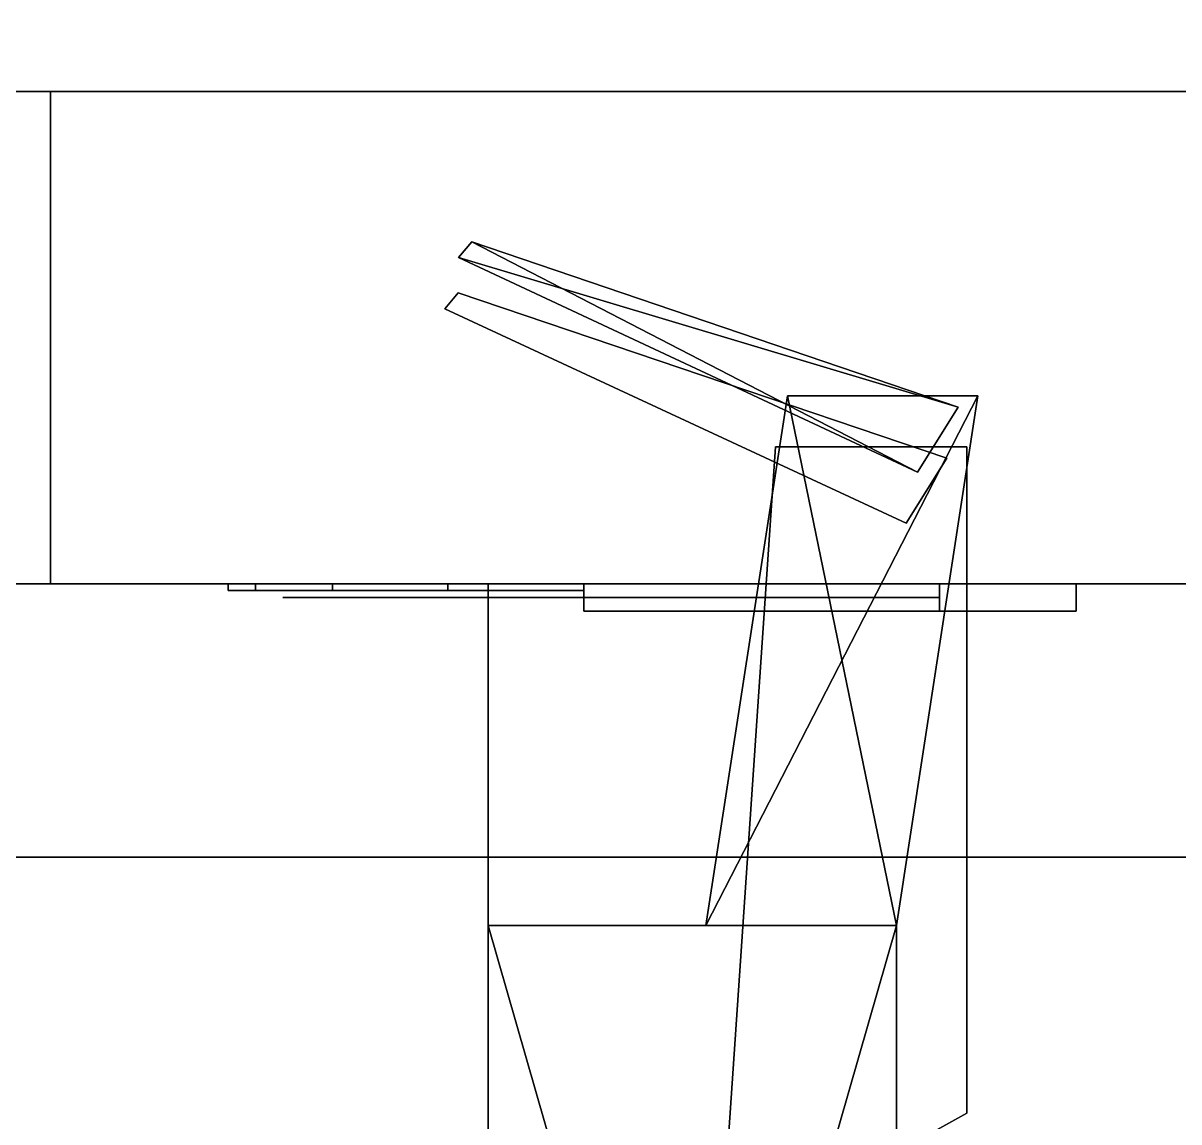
# Model space of a CAD drawing. Extents: x 0 to 3017, y -3657 to 0.
# Drawn here: x 1928 to 1970.25, y -1981.68 to -1941.5 of the extents above; entities that cross this region are included whole.
import ezdxf

# ---------------------------------------------------------------- set-up
doc = ezdxf.new("R2010")
doc.units = 0
for name, color, linetype in [('LAYER0', 7, 'CONTINUOUS'), ('LAYER1', 7, 'CONTINUOUS'), ('LAYER2', 7, 'CONTINUOUS'), ('LAYER272', 253, 'CONTINUOUS'), ('LAYER313', 253, 'CONTINUOUS'), ('LAYER37', 7, 'CONTINUOUS'), ('LAYER5', 7, 'CONTINUOUS'), ('LAYER54', 253, 'CONTINUOUS'), ('LAYER55', 28, 'CONTINUOUS'), ('LAYER56', 253, 'CONTINUOUS'), ('LAYER57', 253, 'CONTINUOUS'), ('LAYER58', 28, 'CONTINUOUS'), ('LAYER59', 253, 'CONTINUOUS'), ('LAYER60', 253, 'CONTINUOUS'), ('LAYER61', 28, 'CONTINUOUS'), ('LAYER62', 253, 'CONTINUOUS'), ('LAYER63', 253, 'CONTINUOUS'), ('LAYER64', 28, 'CONTINUOUS'), ('LAYER65', 253, 'CONTINUOUS'), ('LAYER66', 253, 'CONTINUOUS'), ('LAYER67', 28, 'CONTINUOUS'), ('LAYER68', 253, 'CONTINUOUS'), ('LAYER69', 254, 'CONTINUOUS')]:
    doc.layers.add(name, color=color, linetype=linetype)

msp = doc.modelspace()

# ---------------------------------------------------------------- linework, layer by layer
at = {"layer": 'LAYER0'}
for points, invisible_edges in [([(151, -238), (2997, 0), (1089, -2692), (151, -238)], 7), ([(151, 0, 5), (1089, -2692, 5), (2997, 0, 5), (151, 0, 5)], 3), ([(1089, -2692), (2997, 0), (2997, -2692), (1089, -2692)], 1), ([(2997, 0, 5), (1089, -2692, 5), (2997, -2692, 5), (2997, 0, 5)], 1)]:
    msp.add_3dface(points, dxfattribs=dict(at, invisible_edges=invisible_edges))
at = {"layer": 'LAYER2', "invisible_edges": 1}
for points in [[(1945, -2542, 103), (2847, -1962, 103), (1945, -1962, 103), (1945, -2542, 103)], [(2847, -1962, 103), (1945, -2542, 103), (2847, -2542, 103), (2847, -1962, 103)], [(1945, -1962, 85), (2847, -1962, 103), (2847, -1962, 85), (1945, -1962, 85)], [(2847, -1962, 103), (1945, -1962, 85), (1945, -1962, 103), (2847, -1962, 103)], [(1945, -1962, 85), (1945, -2542, 103), (1945, -1962, 103), (1945, -1962, 85)], [(1945, -2542, 103), (1945, -1962, 85), (1945, -2542, 85), (1945, -2542, 103)], [(2847, -2542, 85), (1945, -1962, 85), (2847, -1962, 85), (2847, -2542, 85)], [(1945, -1962, 85), (2847, -2542, 85), (1945, -2542, 85), (1945, -1962, 85)]]:
    msp.add_3dface(points, dxfattribs=at)
at = {"layer": 'LAYER272', "invisible_edges": 1}
for points in [[(977, -1972, 2555), (2332, -1990, 2555), (977, -1990, 2555), (977, -1972, 2555)], [(2332, -1990, 2555), (977, -1972, 2555), (2332, -1972, 2555), (2332, -1990, 2555)], [(2332, -1972, 2625), (977, -1990, 2625), (2332, -1990, 2625), (2332, -1972, 2625)], [(977, -1990, 2625), (2332, -1972, 2625), (977, -1972, 2625), (977, -1990, 2625)], [(977, -1972, 2555), (2332, -1972, 2625), (2332, -1972, 2555), (977, -1972, 2555)], [(2332, -1972, 2625), (977, -1972, 2555), (977, -1972, 2625), (2332, -1972, 2625)]]:
    msp.add_3dface(points, dxfattribs=at)
at = {"layer": 'LAYER313', "invisible_edges": 1}
for points in [[(2249, -1944, 85), (949.0001, -1944, 5), (949.0001, -1944, 85), (2249, -1944, 85)], [(949.0001, -1944, 5), (2249, -1944, 85), (2249, -1944, 5), (949.0001, -1944, 5)], [(2249, -1962, 5), (949.0001, -1944, 5), (2249, -1944, 5), (2249, -1962, 5)], [(949.0001, -1944, 5), (2249, -1962, 5), (949.0001, -1962, 5), (949.0001, -1944, 5)], [(949.0001, -1962, 85), (2249, -1944, 85), (949.0001, -1944, 85), (949.0001, -1962, 85)], [(2249, -1944, 85), (949.0001, -1962, 85), (2249, -1962, 85), (2249, -1944, 85)], [(2249, -1962, 5), (949.0001, -1962, 85), (949.0001, -1962, 5), (2249, -1962, 5)], [(949.0001, -1962, 85), (2249, -1962, 5), (2249, -1962, 85), (949.0001, -1962, 85)]]:
    msp.add_3dface(points, dxfattribs=at)
at = {"layer": 'LAYER37', "invisible_edges": 1}
for points in [[(1945, -2542, 5), (1927, -1962, 5), (1945, -1962, 5), (1945, -2542, 5)], [(1927, -1962, 5), (1945, -2542, 5), (1927, -2542, 5), (1927, -1962, 5)], [(1927, -1962, 5), (1945, -1962, 2555), (1945, -1962, 5), (1927, -1962, 5)], [(1945, -1962, 2555), (1927, -1962, 5), (1927, -1962, 2555), (1945, -1962, 2555)], [(1927, -2542, 2555), (1945, -1962, 2555), (1927, -1962, 2555), (1927, -2542, 2555)], [(1945, -1962, 2555), (1927, -2542, 2555), (1945, -2542, 2555), (1945, -1962, 2555)], [(1945, -2542, 5), (1945, -1962, 2555), (1945, -2542, 2555), (1945, -2542, 5)], [(1945, -1962, 2555), (1945, -2542, 5), (1945, -1962, 5), (1945, -1962, 2555)]]:
    msp.add_3dface(points, dxfattribs=at)
at = {"layer": 'LAYER5', "invisible_edges": 1}
for points in [[(1945, -2542, 2554), (2847, -1962, 2554), (1945, -1962, 2554), (1945, -2542, 2554)], [(2847, -1962, 2554), (1945, -2542, 2554), (2847, -2542, 2554), (2847, -1962, 2554)], [(1945, -1962, 2536), (2847, -1962, 2554), (2847, -1962, 2536), (1945, -1962, 2536)], [(2847, -1962, 2554), (1945, -1962, 2536), (1945, -1962, 2554), (2847, -1962, 2554)], [(1945, -1962, 2536), (1945, -2542, 2554), (1945, -1962, 2554), (1945, -1962, 2536)], [(1945, -2542, 2554), (1945, -1962, 2536), (1945, -2542, 2536), (1945, -2542, 2554)], [(2847, -2542, 2536), (1945, -1962, 2536), (2847, -1962, 2536), (2847, -2542, 2536)], [(1945, -1962, 2536), (2847, -2542, 2536), (1945, -2542, 2536), (1945, -1962, 2536)]]:
    msp.add_3dface(points, dxfattribs=at)
at = {"layer": 'LAYER54'}
for points in [[(1943.906, -1951.365, 181.4999), (1943.412, -1951.943, 181.4999), (1960.275, -1959.79, 181.4999), (1961.772, -1957.41, 181.4999)], [(1961.772, -1957.41, 194.4999), (1960.275, -1959.79, 194.4999), (1943.412, -1951.943, 194.4999), (1943.906, -1951.365, 194.4999)], [(1943.906, -1951.365, 194.4999), (1961.772, -1957.41, 194.4999), (1961.772, -1957.41, 194.4999), (1943.906, -1951.365, 194.4999)], [(1943.906, -1951.365, 194.4999), (1943.906, -1951.365, 181.4999), (1961.772, -1957.41, 181.4999), (1961.772, -1957.41, 194.4999)], [(1943.412, -1951.943, 181.4999), (1960.275, -1959.79, 181.4999), (1960.275, -1959.79, 181.4999), (1943.412, -1951.943, 181.4999)], [(1955.5, -1957, 180.5), (1953.5, -1986.365, 180.5), (1953.5, -1986.365, 180.5), (1955.5, -1957, 180.5)], [(1962.5, -1957, 180.5), (1955.5, -1957, 180.5), (1953.5, -1986.365, 180.5), (1962.5, -1981.365, 180.5)], [(1962.5, -1981.365, 195.5), (1953.5, -1986.365, 195.5), (1955.5, -1957, 195.5), (1962.5, -1957, 195.5)], [(1962.5, -1957, 195.5), (1955.5, -1957, 195.5), (1962.5, -1957, 195.5)], [(1962.5, -1957, 195.5), (1962.5, -1981.365, 195.5), (1962.5, -1981.365, 195.5), (1962.5, -1957, 195.5)], [(1962.5, -1957, 195.5), (1962.5, -1957, 180.5), (1962.5, -1981.365, 180.5), (1962.5, -1981.365, 195.5)]]:
    msp.add_3dface(points, dxfattribs=at)
at = {"layer": 'LAYER55'}
for points in [[(1948.5, -1962, 179), (1948.5, -1962, 167), (1948.5, -1962, 179)], [(1948.5, -1962, 197), (1948.5, -1962, 209), (1948.5, -1962, 197)], [(1961.5, -1963, 179), (1961.5, -1962, 179), (1948.5, -1962, 179), (1948.5, -1963, 179)], [(1948.5, -1963, 179), (1948.5, -1962, 179), (1948.5, -1962, 167), (1948.5, -1963, 167)], [(1948.5, -1963, 167), (1948.5, -1962, 167), (1966.5, -1962, 167), (1966.5, -1963, 167)], [(1961.5, -1963, 197), (1961.5, -1962, 197), (1948.5, -1962, 197), (1948.5, -1963, 197)], [(1948.5, -1963, 197), (1948.5, -1962, 197), (1948.5, -1962, 209), (1948.5, -1963, 209)], [(1948.5, -1963, 209), (1948.5, -1962, 209), (1966.5, -1962, 209), (1966.5, -1963, 209)], [(1966.5, -1962, 167), (1948.5, -1962, 167), (1948.5, -1962, 209), (1966.5, -1962, 209)], [(1961.5, -1962, 179), (1961.5, -1962, 197), (1961.5, -1962, 179)], [(1961.5, -1963, 179), (1961.5, -1962, 179), (1961.5, -1962, 197), (1961.5, -1963, 197)], [(1966.5, -1963, 209), (1966.5, -1962, 209), (1966.5, -1963, 209)], [(1966.5, -1962, 167), (1966.5, -1962, 209), (1966.5, -1963, 209), (1966.5, -1963, 167)], [(1966.5, -1963, 167), (1948.5, -1963, 167), (1948.5, -1963, 167), (1966.5, -1963, 167)], [(1966.5, -1963, 209), (1948.5, -1963, 209), (1948.5, -1963, 209), (1966.5, -1963, 209)]]:
    msp.add_3dface(points, dxfattribs=at)
for points, invisible_edges in [([(1936.49, -1962.25, 183.0251), (1935.5, -1962.25, 188), (1937.5, -1962.25, 188), (1937.5, -1962.25, 182.5)], 10), ([(1935.5, -1962.25, 188), (1936.49, -1962.25, 192.9749), (1937.5, -1962.25, 193.5), (1937.5, -1962.25, 188)], 10), ([(1939.308, -1962.25, 178.8076), (1936.49, -1962.25, 183.0251), (1937.5, -1962.25, 182.5), (1941, -1962.25, 182.5)], 10), ([(1936.49, -1962.25, 192.9749), (1939.308, -1962.25, 197.1924), (1941, -1962.25, 193.5), (1937.5, -1962.25, 193.5)], 10), ([(1937.5, -1962.5, 193.5), (1937.5, -1962.5, 182.5), (1944.5, -1962.5, 182.5), (1944.291, -1962.5, 193.3167)], 4), ([(1943.525, -1962.25, 175.9896), (1939.308, -1962.25, 178.8076), (1941, -1962.25, 182.5), (1944.5, -1962.25, 182.5)], 10), ([(1939.308, -1962.25, 197.1924), (1943.525, -1962.25, 200.0104), (1944.5, -1962.25, 193.5), (1941, -1962.25, 193.5)], 10), ([(1948.5, -1962.25, 175), (1943.525, -1962.25, 175.9896), (1944.5, -1962.25, 182.5), (1948.5, -1962.25, 179)], 2), ([(1943.525, -1962.25, 200.0104), (1948.5, -1962.25, 201), (1948.5, -1962.25, 197), (1944.5, -1962.25, 193.5)], 8), ([(1944.291, -1962.5, 193.3167), (1944.5, -1962.5, 182.5), (1948.5, -1962.5, 179), (1948.5, -1962.5, 197)], 5), ([(1948.5, -1962.5, 197), (1948.5, -1962.5, 179), (1961.5, -1962.5, 179), (1961.5, -1962.5, 197)], 1), ([(1966.5, -1963, 167), (1961.5, -1963, 179), (1948.5, -1963, 179), (1948.5, -1963, 167)], 1), ([(1966.5, -1963, 209), (1961.5, -1963, 197), (1948.5, -1963, 197), (1948.5, -1963, 209)], 1), ([(1966.5, -1963, 209), (1966.5, -1963, 167), (1961.5, -1963, 179), (1961.5, -1963, 197)], 10)]:
    msp.add_3dface(points, dxfattribs=dict(at, invisible_edges=invisible_edges))
at = {"layer": 'LAYER56'}
for points in [[(1943.918, -1950.077, 182.3477), (1944.409, -1949.5, 182.3477), (1960.692, -1957.925, 182.3477), (1943.918, -1950.077, 182.3477)], [(1943.918, -1950.077, 193.652), (1962.182, -1955.544, 193.652), (1944.409, -1949.5, 193.652), (1943.918, -1950.077, 193.652)], [(1960.692, -1957.925, 182.3477), (1944.409, -1949.5, 182.3477), (1962.182, -1955.544, 182.3477), (1960.692, -1957.925, 182.3477)], [(1944.409, -1949.5, 182.3477), (1944.409, -1949.5, 193.652), (1962.182, -1955.544, 182.3477), (1944.409, -1949.5, 182.3477)], [(1962.182, -1955.544, 182.3477), (1944.409, -1949.5, 193.652), (1962.182, -1955.544, 193.652), (1962.182, -1955.544, 182.3477)], [(1960.692, -1957.925, 193.652), (1962.182, -1955.544, 193.652), (1943.918, -1950.077, 193.652), (1960.692, -1957.925, 193.652)], [(1955.942, -1955.135, 181.2174), (1962.906, -1955.135, 181.2174), (1952.958, -1974.5, 181.2174), (1955.942, -1955.135, 181.2174)], [(1952.958, -1974.5, 181.2174), (1962.906, -1955.135, 181.2174), (1959.922, -1974.5, 181.2174), (1952.958, -1974.5, 181.2174)], [(1952.958, -1974.5, 194.7826), (1959.922, -1974.5, 194.7826), (1955.942, -1955.135, 194.7826), (1952.958, -1974.5, 194.7826)], [(1955.942, -1955.135, 194.7826), (1959.922, -1974.5, 194.7826), (1962.906, -1955.135, 194.7826), (1955.942, -1955.135, 194.7826)], [(1962.906, -1955.135, 181.2174), (1962.906, -1955.135, 194.7826), (1959.922, -1974.5, 181.2174), (1962.906, -1955.135, 181.2174)], [(1959.922, -1974.5, 181.2174), (1962.906, -1955.135, 194.7826), (1959.922, -1974.5, 194.7826), (1959.922, -1974.5, 181.2174)], [(1945, -1974.5, 181.2174), (1959.922, -1974.5, 181.2174), (1945, -2026.5, 181.2174), (1945, -1974.5, 181.2174)], [(1945, -2026.5, 181.2174), (1959.922, -1974.5, 181.2174), (1959.922, -2026.5, 181.2174), (1945, -2026.5, 181.2174)], [(1945, -2026.5, 194.7826), (1959.922, -2026.5, 194.7826), (1945, -1974.5, 194.7826), (1945, -2026.5, 194.7826)], [(1945, -1974.5, 194.7826), (1959.922, -2026.5, 194.7826), (1959.922, -1974.5, 194.7826), (1945, -1974.5, 194.7826)], [(1959.922, -1974.5, 181.2174), (1959.922, -1974.5, 194.7826), (1959.922, -2026.5, 181.2174), (1959.922, -1974.5, 181.2174)], [(1959.922, -2026.5, 181.2174), (1959.922, -1974.5, 194.7826), (1959.922, -2026.5, 194.7826), (1959.922, -2026.5, 181.2174)]]:
    msp.add_3dface(points, dxfattribs=at)
at = {"layer": 'LAYER57'}
for points in [[(1943.906, -1951.365, 747.4999), (1943.412, -1951.943, 747.4999), (1960.275, -1959.79, 747.4999), (1961.772, -1957.41, 747.4999)], [(1961.772, -1957.41, 760.4999), (1960.275, -1959.79, 760.4999), (1943.412, -1951.943, 760.4999), (1943.906, -1951.365, 760.4999)], [(1943.906, -1951.365, 760.4999), (1961.772, -1957.41, 760.4999), (1961.772, -1957.41, 760.4999), (1943.906, -1951.365, 760.4999)], [(1943.906, -1951.365, 760.4999), (1943.906, -1951.365, 747.4999), (1961.772, -1957.41, 747.4999), (1961.772, -1957.41, 760.4999)], [(1943.412, -1951.943, 747.4999), (1960.275, -1959.79, 747.4999), (1960.275, -1959.79, 747.4999), (1943.412, -1951.943, 747.4999)], [(1955.5, -1957, 746.5), (1953.5, -1986.365, 746.5), (1953.5, -1986.365, 746.5), (1955.5, -1957, 746.5)], [(1962.5, -1957, 746.5), (1955.5, -1957, 746.5), (1953.5, -1986.365, 746.5), (1962.5, -1981.365, 746.5)], [(1962.5, -1981.365, 761.5), (1953.5, -1986.365, 761.5), (1955.5, -1957, 761.5), (1962.5, -1957, 761.5)], [(1962.5, -1957, 761.5), (1955.5, -1957, 761.5), (1962.5, -1957, 761.5)], [(1962.5, -1957, 761.5), (1962.5, -1981.365, 761.5), (1962.5, -1981.365, 761.5), (1962.5, -1957, 761.5)], [(1962.5, -1957, 761.5), (1962.5, -1957, 746.5), (1962.5, -1981.365, 746.5), (1962.5, -1981.365, 761.5)]]:
    msp.add_3dface(points, dxfattribs=at)
at = {"layer": 'LAYER58'}
for points in [[(1948.5, -1962, 745), (1948.5, -1962, 733), (1948.5, -1962, 745)], [(1948.5, -1962, 763), (1948.5, -1962, 775), (1948.5, -1962, 763)], [(1961.5, -1963, 745), (1961.5, -1962, 745), (1948.5, -1962, 745), (1948.5, -1963, 745)], [(1948.5, -1963, 745), (1948.5, -1962, 745), (1948.5, -1962, 733), (1948.5, -1963, 733)], [(1948.5, -1963, 733), (1948.5, -1962, 733), (1966.5, -1962, 733), (1966.5, -1963, 733)], [(1961.5, -1963, 763), (1961.5, -1962, 763), (1948.5, -1962, 763), (1948.5, -1963, 763)], [(1948.5, -1963, 763), (1948.5, -1962, 763), (1948.5, -1962, 775), (1948.5, -1963, 775)], [(1948.5, -1963, 775), (1948.5, -1962, 775), (1966.5, -1962, 775), (1966.5, -1963, 775)], [(1966.5, -1962, 733), (1948.5, -1962, 733), (1948.5, -1962, 775), (1966.5, -1962, 775)], [(1961.5, -1962, 745), (1961.5, -1962, 763), (1961.5, -1962, 745)], [(1961.5, -1963, 745), (1961.5, -1962, 745), (1961.5, -1962, 763), (1961.5, -1963, 763)], [(1966.5, -1963, 775), (1966.5, -1962, 775), (1966.5, -1963, 775)], [(1966.5, -1962, 733), (1966.5, -1962, 775), (1966.5, -1963, 775), (1966.5, -1963, 733)], [(1966.5, -1963, 733), (1948.5, -1963, 733), (1948.5, -1963, 733), (1966.5, -1963, 733)], [(1966.5, -1963, 775), (1948.5, -1963, 775), (1948.5, -1963, 775), (1966.5, -1963, 775)]]:
    msp.add_3dface(points, dxfattribs=at)
for points, invisible_edges in [([(1936.49, -1962.25, 749.0251), (1935.5, -1962.25, 754), (1937.5, -1962.25, 754), (1937.5, -1962.25, 748.5)], 10), ([(1935.5, -1962.25, 754), (1936.49, -1962.25, 758.9749), (1937.5, -1962.25, 759.5), (1937.5, -1962.25, 754)], 10), ([(1939.308, -1962.25, 744.8076), (1936.49, -1962.25, 749.0251), (1937.5, -1962.25, 748.5), (1941, -1962.25, 748.5)], 10), ([(1936.49, -1962.25, 758.9749), (1939.308, -1962.25, 763.1924), (1941, -1962.25, 759.5), (1937.5, -1962.25, 759.5)], 10), ([(1937.5, -1962.5, 759.5), (1937.5, -1962.5, 748.5), (1944.5, -1962.5, 748.5), (1944.291, -1962.5, 759.3167)], 4), ([(1943.525, -1962.25, 741.9896), (1939.308, -1962.25, 744.8076), (1941, -1962.25, 748.5), (1944.5, -1962.25, 748.5)], 10), ([(1939.308, -1962.25, 763.1924), (1943.525, -1962.25, 766.0104), (1944.5, -1962.25, 759.5), (1941, -1962.25, 759.5)], 10), ([(1948.5, -1962.25, 741), (1943.525, -1962.25, 741.9896), (1944.5, -1962.25, 748.5), (1948.5, -1962.25, 745)], 2), ([(1943.525, -1962.25, 766.0104), (1948.5, -1962.25, 767), (1948.5, -1962.25, 763), (1944.5, -1962.25, 759.5)], 8), ([(1944.291, -1962.5, 759.3167), (1944.5, -1962.5, 748.5), (1948.5, -1962.5, 745), (1948.5, -1962.5, 763)], 5), ([(1948.5, -1962.5, 763), (1948.5, -1962.5, 745), (1961.5, -1962.5, 745), (1961.5, -1962.5, 763)], 1), ([(1966.5, -1963, 733), (1961.5, -1963, 745), (1948.5, -1963, 745), (1948.5, -1963, 733)], 1), ([(1966.5, -1963, 775), (1961.5, -1963, 763), (1948.5, -1963, 763), (1948.5, -1963, 775)], 1), ([(1966.5, -1963, 775), (1966.5, -1963, 733), (1961.5, -1963, 745), (1961.5, -1963, 763)], 10)]:
    msp.add_3dface(points, dxfattribs=dict(at, invisible_edges=invisible_edges))
at = {"layer": 'LAYER59'}
for points in [[(1943.918, -1950.077, 748.3477), (1944.409, -1949.5, 748.3477), (1960.692, -1957.925, 748.3477), (1943.918, -1950.077, 748.3477)], [(1943.918, -1950.077, 759.652), (1962.182, -1955.544, 759.652), (1944.409, -1949.5, 759.652), (1943.918, -1950.077, 759.652)], [(1960.692, -1957.925, 748.3477), (1944.409, -1949.5, 748.3477), (1962.182, -1955.544, 748.3477), (1960.692, -1957.925, 748.3477)], [(1944.409, -1949.5, 748.3477), (1944.409, -1949.5, 759.652), (1962.182, -1955.544, 748.3477), (1944.409, -1949.5, 748.3477)], [(1962.182, -1955.544, 748.3477), (1944.409, -1949.5, 759.652), (1962.182, -1955.544, 759.652), (1962.182, -1955.544, 748.3477)], [(1960.692, -1957.925, 759.652), (1962.182, -1955.544, 759.652), (1943.918, -1950.077, 759.652), (1960.692, -1957.925, 759.652)], [(1955.942, -1955.135, 747.2174), (1962.906, -1955.135, 747.2174), (1952.958, -1974.5, 747.2174), (1955.942, -1955.135, 747.2174)], [(1952.958, -1974.5, 747.2174), (1962.906, -1955.135, 747.2174), (1959.922, -1974.5, 747.2174), (1952.958, -1974.5, 747.2174)], [(1952.958, -1974.5, 760.7826), (1959.922, -1974.5, 760.7826), (1955.942, -1955.135, 760.7826), (1952.958, -1974.5, 760.7826)], [(1955.942, -1955.135, 760.7826), (1959.922, -1974.5, 760.7826), (1962.906, -1955.135, 760.7826), (1955.942, -1955.135, 760.7826)], [(1962.906, -1955.135, 747.2174), (1962.906, -1955.135, 760.7826), (1959.922, -1974.5, 747.2174), (1962.906, -1955.135, 747.2174)], [(1959.922, -1974.5, 747.2174), (1962.906, -1955.135, 760.7826), (1959.922, -1974.5, 760.7826), (1959.922, -1974.5, 747.2174)], [(1945, -1974.5, 747.2174), (1959.922, -1974.5, 747.2174), (1945, -2026.5, 747.2174), (1945, -1974.5, 747.2174)], [(1945, -2026.5, 747.2174), (1959.922, -1974.5, 747.2174), (1959.922, -2026.5, 747.2174), (1945, -2026.5, 747.2174)], [(1945, -2026.5, 760.7826), (1959.922, -2026.5, 760.7826), (1945, -1974.5, 760.7826), (1945, -2026.5, 760.7826)], [(1945, -1974.5, 760.7826), (1959.922, -2026.5, 760.7826), (1959.922, -1974.5, 760.7826), (1945, -1974.5, 760.7826)], [(1959.922, -1974.5, 747.2174), (1959.922, -1974.5, 760.7826), (1959.922, -2026.5, 747.2174), (1959.922, -1974.5, 747.2174)], [(1959.922, -2026.5, 747.2174), (1959.922, -1974.5, 760.7826), (1959.922, -2026.5, 760.7826), (1959.922, -2026.5, 747.2174)]]:
    msp.add_3dface(points, dxfattribs=at)
at = {"layer": 'LAYER60'}
for points in [[(1943.906, -1951.365, 1313.5), (1943.412, -1951.943, 1313.5), (1960.275, -1959.79, 1313.5), (1961.772, -1957.41, 1313.5)], [(1961.772, -1957.41, 1326.5), (1960.275, -1959.79, 1326.5), (1943.412, -1951.943, 1326.5), (1943.906, -1951.365, 1326.5)], [(1943.906, -1951.365, 1326.5), (1961.772, -1957.41, 1326.5), (1961.772, -1957.41, 1326.5), (1943.906, -1951.365, 1326.5)], [(1943.906, -1951.365, 1326.5), (1943.906, -1951.365, 1313.5), (1961.772, -1957.41, 1313.5), (1961.772, -1957.41, 1326.5)], [(1943.412, -1951.943, 1313.5), (1960.275, -1959.79, 1313.5), (1960.275, -1959.79, 1313.5), (1943.412, -1951.943, 1313.5)], [(1955.5, -1957, 1312.5), (1953.5, -1986.365, 1312.5), (1953.5, -1986.365, 1312.5), (1955.5, -1957, 1312.5)], [(1962.5, -1957, 1312.5), (1955.5, -1957, 1312.5), (1953.5, -1986.365, 1312.5), (1962.5, -1981.365, 1312.5)], [(1962.5, -1981.365, 1327.5), (1953.5, -1986.365, 1327.5), (1955.5, -1957, 1327.5), (1962.5, -1957, 1327.5)], [(1962.5, -1957, 1327.5), (1955.5, -1957, 1327.5), (1962.5, -1957, 1327.5)], [(1962.5, -1957, 1327.5), (1962.5, -1981.365, 1327.5), (1962.5, -1981.365, 1327.5), (1962.5, -1957, 1327.5)], [(1962.5, -1957, 1327.5), (1962.5, -1957, 1312.5), (1962.5, -1981.365, 1312.5), (1962.5, -1981.365, 1327.5)]]:
    msp.add_3dface(points, dxfattribs=at)
at = {"layer": 'LAYER61'}
for points in [[(1948.5, -1962, 1311), (1948.5, -1962, 1299), (1948.5, -1962, 1311)], [(1948.5, -1962, 1329), (1948.5, -1962, 1341), (1948.5, -1962, 1329)], [(1961.5, -1963, 1311), (1961.5, -1962, 1311), (1948.5, -1962, 1311), (1948.5, -1963, 1311)], [(1948.5, -1963, 1311), (1948.5, -1962, 1311), (1948.5, -1962, 1299), (1948.5, -1963, 1299)], [(1948.5, -1963, 1299), (1948.5, -1962, 1299), (1966.5, -1962, 1299), (1966.5, -1963, 1299)], [(1961.5, -1963, 1329), (1961.5, -1962, 1329), (1948.5, -1962, 1329), (1948.5, -1963, 1329)], [(1948.5, -1963, 1329), (1948.5, -1962, 1329), (1948.5, -1962, 1341), (1948.5, -1963, 1341)], [(1948.5, -1963, 1341), (1948.5, -1962, 1341), (1966.5, -1962, 1341), (1966.5, -1963, 1341)], [(1966.5, -1962, 1299), (1948.5, -1962, 1299), (1948.5, -1962, 1341), (1966.5, -1962, 1341)], [(1961.5, -1962, 1311), (1961.5, -1962, 1329), (1961.5, -1962, 1311)], [(1961.5, -1963, 1311), (1961.5, -1962, 1311), (1961.5, -1962, 1329), (1961.5, -1963, 1329)], [(1966.5, -1963, 1341), (1966.5, -1962, 1341), (1966.5, -1963, 1341)], [(1966.5, -1962, 1299), (1966.5, -1962, 1341), (1966.5, -1963, 1341), (1966.5, -1963, 1299)], [(1966.5, -1963, 1299), (1948.5, -1963, 1299), (1948.5, -1963, 1299), (1966.5, -1963, 1299)], [(1966.5, -1963, 1341), (1948.5, -1963, 1341), (1948.5, -1963, 1341), (1966.5, -1963, 1341)]]:
    msp.add_3dface(points, dxfattribs=at)
for points, invisible_edges in [([(1936.49, -1962.25, 1315.025), (1935.5, -1962.25, 1320), (1937.5, -1962.25, 1320), (1937.5, -1962.25, 1314.5)], 10), ([(1935.5, -1962.25, 1320), (1936.49, -1962.25, 1324.975), (1937.5, -1962.25, 1325.5), (1937.5, -1962.25, 1320)], 10), ([(1939.308, -1962.25, 1310.808), (1936.49, -1962.25, 1315.025), (1937.5, -1962.25, 1314.5), (1941, -1962.25, 1314.5)], 10), ([(1936.49, -1962.25, 1324.975), (1939.308, -1962.25, 1329.192), (1941, -1962.25, 1325.5), (1937.5, -1962.25, 1325.5)], 10), ([(1937.5, -1962.5, 1325.5), (1937.5, -1962.5, 1314.5), (1944.5, -1962.5, 1314.5), (1944.291, -1962.5, 1325.317)], 4), ([(1943.525, -1962.25, 1307.99), (1939.308, -1962.25, 1310.808), (1941, -1962.25, 1314.5), (1944.5, -1962.25, 1314.5)], 10), ([(1939.308, -1962.25, 1329.192), (1943.525, -1962.25, 1332.01), (1944.5, -1962.25, 1325.5), (1941, -1962.25, 1325.5)], 10), ([(1948.5, -1962.25, 1307), (1943.525, -1962.25, 1307.99), (1944.5, -1962.25, 1314.5), (1948.5, -1962.25, 1311)], 2), ([(1943.525, -1962.25, 1332.01), (1948.5, -1962.25, 1333), (1948.5, -1962.25, 1329), (1944.5, -1962.25, 1325.5)], 8), ([(1944.291, -1962.5, 1325.317), (1944.5, -1962.5, 1314.5), (1948.5, -1962.5, 1311), (1948.5, -1962.5, 1329)], 5), ([(1948.5, -1962.5, 1329), (1948.5, -1962.5, 1311), (1961.5, -1962.5, 1311), (1961.5, -1962.5, 1329)], 1), ([(1966.5, -1963, 1299), (1961.5, -1963, 1311), (1948.5, -1963, 1311), (1948.5, -1963, 1299)], 1), ([(1966.5, -1963, 1341), (1961.5, -1963, 1329), (1948.5, -1963, 1329), (1948.5, -1963, 1341)], 1), ([(1966.5, -1963, 1341), (1966.5, -1963, 1299), (1961.5, -1963, 1311), (1961.5, -1963, 1329)], 10)]:
    msp.add_3dface(points, dxfattribs=dict(at, invisible_edges=invisible_edges))
at = {"layer": 'LAYER62'}
for points in [[(1943.918, -1950.077, 1314.348), (1944.409, -1949.5, 1314.348), (1960.692, -1957.925, 1314.348), (1943.918, -1950.077, 1314.348)], [(1943.918, -1950.077, 1325.652), (1962.182, -1955.544, 1325.652), (1944.409, -1949.5, 1325.652), (1943.918, -1950.077, 1325.652)], [(1960.692, -1957.925, 1314.348), (1944.409, -1949.5, 1314.348), (1962.182, -1955.544, 1314.348), (1960.692, -1957.925, 1314.348)], [(1944.409, -1949.5, 1314.348), (1944.409, -1949.5, 1325.652), (1962.182, -1955.544, 1314.348), (1944.409, -1949.5, 1314.348)], [(1962.182, -1955.544, 1314.348), (1944.409, -1949.5, 1325.652), (1962.182, -1955.544, 1325.652), (1962.182, -1955.544, 1314.348)], [(1960.692, -1957.925, 1325.652), (1962.182, -1955.544, 1325.652), (1943.918, -1950.077, 1325.652), (1960.692, -1957.925, 1325.652)], [(1955.942, -1955.135, 1313.217), (1962.906, -1955.135, 1313.217), (1952.958, -1974.5, 1313.217), (1955.942, -1955.135, 1313.217)], [(1952.958, -1974.5, 1313.217), (1962.906, -1955.135, 1313.217), (1959.922, -1974.5, 1313.217), (1952.958, -1974.5, 1313.217)], [(1952.958, -1974.5, 1326.783), (1959.922, -1974.5, 1326.783), (1955.942, -1955.135, 1326.783), (1952.958, -1974.5, 1326.783)], [(1955.942, -1955.135, 1326.783), (1959.922, -1974.5, 1326.783), (1962.906, -1955.135, 1326.783), (1955.942, -1955.135, 1326.783)], [(1962.906, -1955.135, 1313.217), (1962.906, -1955.135, 1326.783), (1959.922, -1974.5, 1313.217), (1962.906, -1955.135, 1313.217)], [(1959.922, -1974.5, 1313.217), (1962.906, -1955.135, 1326.783), (1959.922, -1974.5, 1326.783), (1959.922, -1974.5, 1313.217)], [(1945, -1974.5, 1313.217), (1959.922, -1974.5, 1313.217), (1945, -2026.5, 1313.217), (1945, -1974.5, 1313.217)], [(1945, -2026.5, 1313.217), (1959.922, -1974.5, 1313.217), (1959.922, -2026.5, 1313.217), (1945, -2026.5, 1313.217)], [(1945, -2026.5, 1326.783), (1959.922, -2026.5, 1326.783), (1945, -1974.5, 1326.783), (1945, -2026.5, 1326.783)], [(1945, -1974.5, 1326.783), (1959.922, -2026.5, 1326.783), (1959.922, -1974.5, 1326.783), (1945, -1974.5, 1326.783)], [(1959.922, -1974.5, 1313.217), (1959.922, -1974.5, 1326.783), (1959.922, -2026.5, 1313.217), (1959.922, -1974.5, 1313.217)], [(1959.922, -2026.5, 1313.217), (1959.922, -1974.5, 1326.783), (1959.922, -2026.5, 1326.783), (1959.922, -2026.5, 1313.217)]]:
    msp.add_3dface(points, dxfattribs=at)
at = {"layer": 'LAYER63'}
for points in [[(1943.906, -1951.365, 1879.5), (1943.412, -1951.943, 1879.5), (1960.275, -1959.79, 1879.5), (1961.772, -1957.41, 1879.5)], [(1961.772, -1957.41, 1892.5), (1960.275, -1959.79, 1892.5), (1943.412, -1951.943, 1892.5), (1943.906, -1951.365, 1892.5)], [(1943.906, -1951.365, 1892.5), (1961.772, -1957.41, 1892.5), (1961.772, -1957.41, 1892.5), (1943.906, -1951.365, 1892.5)], [(1943.906, -1951.365, 1892.5), (1943.906, -1951.365, 1879.5), (1961.772, -1957.41, 1879.5), (1961.772, -1957.41, 1892.5)], [(1943.412, -1951.943, 1879.5), (1960.275, -1959.79, 1879.5), (1960.275, -1959.79, 1879.5), (1943.412, -1951.943, 1879.5)], [(1955.5, -1957, 1878.5), (1953.5, -1986.365, 1878.5), (1953.5, -1986.365, 1878.5), (1955.5, -1957, 1878.5)], [(1962.5, -1957, 1878.5), (1955.5, -1957, 1878.5), (1953.5, -1986.365, 1878.5), (1962.5, -1981.365, 1878.5)], [(1962.5, -1981.365, 1893.5), (1953.5, -1986.365, 1893.5), (1955.5, -1957, 1893.5), (1962.5, -1957, 1893.5)], [(1962.5, -1957, 1893.5), (1955.5, -1957, 1893.5), (1962.5, -1957, 1893.5)], [(1962.5, -1957, 1893.5), (1962.5, -1981.365, 1893.5), (1962.5, -1981.365, 1893.5), (1962.5, -1957, 1893.5)], [(1962.5, -1957, 1893.5), (1962.5, -1957, 1878.5), (1962.5, -1981.365, 1878.5), (1962.5, -1981.365, 1893.5)]]:
    msp.add_3dface(points, dxfattribs=at)
at = {"layer": 'LAYER64'}
for points in [[(1948.5, -1962, 1877), (1948.5, -1962, 1865), (1948.5, -1962, 1877)], [(1948.5, -1962, 1895), (1948.5, -1962, 1907), (1948.5, -1962, 1895)], [(1961.5, -1963, 1877), (1961.5, -1962, 1877), (1948.5, -1962, 1877), (1948.5, -1963, 1877)], [(1948.5, -1963, 1877), (1948.5, -1962, 1877), (1948.5, -1962, 1865), (1948.5, -1963, 1865)], [(1948.5, -1963, 1865), (1948.5, -1962, 1865), (1966.5, -1962, 1865), (1966.5, -1963, 1865)], [(1961.5, -1963, 1895), (1961.5, -1962, 1895), (1948.5, -1962, 1895), (1948.5, -1963, 1895)], [(1948.5, -1963, 1895), (1948.5, -1962, 1895), (1948.5, -1962, 1907), (1948.5, -1963, 1907)], [(1948.5, -1963, 1907), (1948.5, -1962, 1907), (1966.5, -1962, 1907), (1966.5, -1963, 1907)], [(1966.5, -1962, 1865), (1948.5, -1962, 1865), (1948.5, -1962, 1907), (1966.5, -1962, 1907)], [(1961.5, -1962, 1877), (1961.5, -1962, 1895), (1961.5, -1962, 1877)], [(1961.5, -1963, 1877), (1961.5, -1962, 1877), (1961.5, -1962, 1895), (1961.5, -1963, 1895)], [(1966.5, -1963, 1907), (1966.5, -1962, 1907), (1966.5, -1963, 1907)], [(1966.5, -1962, 1865), (1966.5, -1962, 1907), (1966.5, -1963, 1907), (1966.5, -1963, 1865)], [(1966.5, -1963, 1865), (1948.5, -1963, 1865), (1948.5, -1963, 1865), (1966.5, -1963, 1865)], [(1966.5, -1963, 1907), (1948.5, -1963, 1907), (1948.5, -1963, 1907), (1966.5, -1963, 1907)]]:
    msp.add_3dface(points, dxfattribs=at)
for points, invisible_edges in [([(1936.49, -1962.25, 1881.025), (1935.5, -1962.25, 1886), (1937.5, -1962.25, 1886), (1937.5, -1962.25, 1880.5)], 10), ([(1935.5, -1962.25, 1886), (1936.49, -1962.25, 1890.975), (1937.5, -1962.25, 1891.5), (1937.5, -1962.25, 1886)], 10), ([(1939.308, -1962.25, 1876.808), (1936.49, -1962.25, 1881.025), (1937.5, -1962.25, 1880.5), (1941, -1962.25, 1880.5)], 10), ([(1936.49, -1962.25, 1890.975), (1939.308, -1962.25, 1895.192), (1941, -1962.25, 1891.5), (1937.5, -1962.25, 1891.5)], 10), ([(1937.5, -1962.5, 1891.5), (1937.5, -1962.5, 1880.5), (1944.5, -1962.5, 1880.5), (1944.291, -1962.5, 1891.317)], 4), ([(1943.525, -1962.25, 1873.99), (1939.308, -1962.25, 1876.808), (1941, -1962.25, 1880.5), (1944.5, -1962.25, 1880.5)], 10), ([(1939.308, -1962.25, 1895.192), (1943.525, -1962.25, 1898.01), (1944.5, -1962.25, 1891.5), (1941, -1962.25, 1891.5)], 10), ([(1948.5, -1962.25, 1873), (1943.525, -1962.25, 1873.99), (1944.5, -1962.25, 1880.5), (1948.5, -1962.25, 1877)], 2), ([(1943.525, -1962.25, 1898.01), (1948.5, -1962.25, 1899), (1948.5, -1962.25, 1895), (1944.5, -1962.25, 1891.5)], 8), ([(1944.291, -1962.5, 1891.317), (1944.5, -1962.5, 1880.5), (1948.5, -1962.5, 1877), (1948.5, -1962.5, 1895)], 5), ([(1948.5, -1962.5, 1895), (1948.5, -1962.5, 1877), (1961.5, -1962.5, 1877), (1961.5, -1962.5, 1895)], 1), ([(1966.5, -1963, 1865), (1961.5, -1963, 1877), (1948.5, -1963, 1877), (1948.5, -1963, 1865)], 1), ([(1966.5, -1963, 1907), (1961.5, -1963, 1895), (1948.5, -1963, 1895), (1948.5, -1963, 1907)], 1), ([(1966.5, -1963, 1907), (1966.5, -1963, 1865), (1961.5, -1963, 1877), (1961.5, -1963, 1895)], 10)]:
    msp.add_3dface(points, dxfattribs=dict(at, invisible_edges=invisible_edges))
at = {"layer": 'LAYER65'}
for points in [[(1943.918, -1950.077, 1880.348), (1944.409, -1949.5, 1880.348), (1960.692, -1957.925, 1880.348), (1943.918, -1950.077, 1880.348)], [(1943.918, -1950.077, 1891.652), (1962.182, -1955.544, 1891.652), (1944.409, -1949.5, 1891.652), (1943.918, -1950.077, 1891.652)], [(1960.692, -1957.925, 1880.348), (1944.409, -1949.5, 1880.348), (1962.182, -1955.544, 1880.348), (1960.692, -1957.925, 1880.348)], [(1944.409, -1949.5, 1880.348), (1944.409, -1949.5, 1891.652), (1962.182, -1955.544, 1880.348), (1944.409, -1949.5, 1880.348)], [(1962.182, -1955.544, 1880.348), (1944.409, -1949.5, 1891.652), (1962.182, -1955.544, 1891.652), (1962.182, -1955.544, 1880.348)], [(1960.692, -1957.925, 1891.652), (1962.182, -1955.544, 1891.652), (1943.918, -1950.077, 1891.652), (1960.692, -1957.925, 1891.652)], [(1955.942, -1955.135, 1879.217), (1962.906, -1955.135, 1879.217), (1952.958, -1974.5, 1879.217), (1955.942, -1955.135, 1879.217)], [(1952.958, -1974.5, 1879.217), (1962.906, -1955.135, 1879.217), (1959.922, -1974.5, 1879.217), (1952.958, -1974.5, 1879.217)], [(1952.958, -1974.5, 1892.783), (1959.922, -1974.5, 1892.783), (1955.942, -1955.135, 1892.783), (1952.958, -1974.5, 1892.783)], [(1955.942, -1955.135, 1892.783), (1959.922, -1974.5, 1892.783), (1962.906, -1955.135, 1892.783), (1955.942, -1955.135, 1892.783)], [(1962.906, -1955.135, 1879.217), (1962.906, -1955.135, 1892.783), (1959.922, -1974.5, 1879.217), (1962.906, -1955.135, 1879.217)], [(1959.922, -1974.5, 1879.217), (1962.906, -1955.135, 1892.783), (1959.922, -1974.5, 1892.783), (1959.922, -1974.5, 1879.217)], [(1945, -1974.5, 1879.217), (1959.922, -1974.5, 1879.217), (1945, -2026.5, 1879.217), (1945, -1974.5, 1879.217)], [(1945, -2026.5, 1879.217), (1959.922, -1974.5, 1879.217), (1959.922, -2026.5, 1879.217), (1945, -2026.5, 1879.217)], [(1945, -2026.5, 1892.783), (1959.922, -2026.5, 1892.783), (1945, -1974.5, 1892.783), (1945, -2026.5, 1892.783)], [(1945, -1974.5, 1892.783), (1959.922, -2026.5, 1892.783), (1959.922, -1974.5, 1892.783), (1945, -1974.5, 1892.783)], [(1959.922, -1974.5, 1879.217), (1959.922, -1974.5, 1892.783), (1959.922, -2026.5, 1879.217), (1959.922, -1974.5, 1879.217)], [(1959.922, -2026.5, 1879.217), (1959.922, -1974.5, 1892.783), (1959.922, -2026.5, 1892.783), (1959.922, -2026.5, 1879.217)]]:
    msp.add_3dface(points, dxfattribs=at)
at = {"layer": 'LAYER66'}
for points in [[(1943.906, -1951.365, 2445.5), (1943.412, -1951.943, 2445.5), (1960.275, -1959.79, 2445.5), (1961.772, -1957.41, 2445.5)], [(1961.772, -1957.41, 2458.5), (1960.275, -1959.79, 2458.5), (1943.412, -1951.943, 2458.5), (1943.906, -1951.365, 2458.5)], [(1943.906, -1951.365, 2458.5), (1961.772, -1957.41, 2458.5), (1961.772, -1957.41, 2458.5), (1943.906, -1951.365, 2458.5)], [(1943.906, -1951.365, 2458.5), (1943.906, -1951.365, 2445.5), (1961.772, -1957.41, 2445.5), (1961.772, -1957.41, 2458.5)], [(1943.412, -1951.943, 2445.5), (1960.275, -1959.79, 2445.5), (1960.275, -1959.79, 2445.5), (1943.412, -1951.943, 2445.5)], [(1955.5, -1957, 2444.5), (1953.5, -1986.365, 2444.5), (1953.5, -1986.365, 2444.5), (1955.5, -1957, 2444.5)], [(1962.5, -1957, 2444.5), (1955.5, -1957, 2444.5), (1953.5, -1986.365, 2444.5), (1962.5, -1981.365, 2444.5)], [(1962.5, -1981.365, 2459.5), (1953.5, -1986.365, 2459.5), (1955.5, -1957, 2459.5), (1962.5, -1957, 2459.5)], [(1962.5, -1957, 2459.5), (1955.5, -1957, 2459.5), (1962.5, -1957, 2459.5)], [(1962.5, -1957, 2459.5), (1962.5, -1981.365, 2459.5), (1962.5, -1981.365, 2459.5), (1962.5, -1957, 2459.5)], [(1962.5, -1957, 2459.5), (1962.5, -1957, 2444.5), (1962.5, -1981.365, 2444.5), (1962.5, -1981.365, 2459.5)]]:
    msp.add_3dface(points, dxfattribs=at)
at = {"layer": 'LAYER67'}
for points in [[(1948.5, -1962, 2443), (1948.5, -1962, 2431), (1948.5, -1962, 2443)], [(1948.5, -1962, 2461), (1948.5, -1962, 2473), (1948.5, -1962, 2461)], [(1961.5, -1963, 2443), (1961.5, -1962, 2443), (1948.5, -1962, 2443), (1948.5, -1963, 2443)], [(1948.5, -1963, 2443), (1948.5, -1962, 2443), (1948.5, -1962, 2431), (1948.5, -1963, 2431)], [(1948.5, -1963, 2431), (1948.5, -1962, 2431), (1966.5, -1962, 2431), (1966.5, -1963, 2431)], [(1961.5, -1963, 2461), (1961.5, -1962, 2461), (1948.5, -1962, 2461), (1948.5, -1963, 2461)], [(1948.5, -1963, 2461), (1948.5, -1962, 2461), (1948.5, -1962, 2473), (1948.5, -1963, 2473)], [(1948.5, -1963, 2473), (1948.5, -1962, 2473), (1966.5, -1962, 2473), (1966.5, -1963, 2473)], [(1966.5, -1962, 2431), (1948.5, -1962, 2431), (1948.5, -1962, 2473), (1966.5, -1962, 2473)], [(1961.5, -1962, 2443), (1961.5, -1962, 2461), (1961.5, -1962, 2443)], [(1961.5, -1963, 2443), (1961.5, -1962, 2443), (1961.5, -1962, 2461), (1961.5, -1963, 2461)], [(1966.5, -1963, 2473), (1966.5, -1962, 2473), (1966.5, -1963, 2473)], [(1966.5, -1962, 2431), (1966.5, -1962, 2473), (1966.5, -1963, 2473), (1966.5, -1963, 2431)], [(1966.5, -1963, 2431), (1948.5, -1963, 2431), (1948.5, -1963, 2431), (1966.5, -1963, 2431)], [(1966.5, -1963, 2473), (1948.5, -1963, 2473), (1948.5, -1963, 2473), (1966.5, -1963, 2473)]]:
    msp.add_3dface(points, dxfattribs=at)
for points, invisible_edges in [([(1936.49, -1962.25, 2447.025), (1935.5, -1962.25, 2452), (1937.5, -1962.25, 2452), (1937.5, -1962.25, 2446.5)], 10), ([(1935.5, -1962.25, 2452), (1936.49, -1962.25, 2456.975), (1937.5, -1962.25, 2457.5), (1937.5, -1962.25, 2452)], 10), ([(1939.308, -1962.25, 2442.808), (1936.49, -1962.25, 2447.025), (1937.5, -1962.25, 2446.5), (1941, -1962.25, 2446.5)], 10), ([(1936.49, -1962.25, 2456.975), (1939.308, -1962.25, 2461.192), (1941, -1962.25, 2457.5), (1937.5, -1962.25, 2457.5)], 10), ([(1937.5, -1962.5, 2457.5), (1937.5, -1962.5, 2446.5), (1944.5, -1962.5, 2446.5), (1944.291, -1962.5, 2457.317)], 4), ([(1943.525, -1962.25, 2439.99), (1939.308, -1962.25, 2442.808), (1941, -1962.25, 2446.5), (1944.5, -1962.25, 2446.5)], 10), ([(1939.308, -1962.25, 2461.192), (1943.525, -1962.25, 2464.01), (1944.5, -1962.25, 2457.5), (1941, -1962.25, 2457.5)], 10), ([(1948.5, -1962.25, 2439), (1943.525, -1962.25, 2439.99), (1944.5, -1962.25, 2446.5), (1948.5, -1962.25, 2443)], 2), ([(1943.525, -1962.25, 2464.01), (1948.5, -1962.25, 2465), (1948.5, -1962.25, 2461), (1944.5, -1962.25, 2457.5)], 8), ([(1944.291, -1962.5, 2457.317), (1944.5, -1962.5, 2446.5), (1948.5, -1962.5, 2443), (1948.5, -1962.5, 2461)], 5), ([(1948.5, -1962.5, 2461), (1948.5, -1962.5, 2443), (1961.5, -1962.5, 2443), (1961.5, -1962.5, 2461)], 1), ([(1966.5, -1963, 2431), (1961.5, -1963, 2443), (1948.5, -1963, 2443), (1948.5, -1963, 2431)], 1), ([(1966.5, -1963, 2473), (1961.5, -1963, 2461), (1948.5, -1963, 2461), (1948.5, -1963, 2473)], 1), ([(1966.5, -1963, 2473), (1966.5, -1963, 2431), (1961.5, -1963, 2443), (1961.5, -1963, 2461)], 10)]:
    msp.add_3dface(points, dxfattribs=dict(at, invisible_edges=invisible_edges))
at = {"layer": 'LAYER68'}
for points in [[(1943.918, -1950.077, 2446.348), (1944.409, -1949.5, 2446.348), (1960.692, -1957.925, 2446.348), (1943.918, -1950.077, 2446.348)], [(1943.918, -1950.077, 2457.652), (1962.182, -1955.544, 2457.652), (1944.409, -1949.5, 2457.652), (1943.918, -1950.077, 2457.652)], [(1960.692, -1957.925, 2446.348), (1944.409, -1949.5, 2446.348), (1962.182, -1955.544, 2446.348), (1960.692, -1957.925, 2446.348)], [(1944.409, -1949.5, 2446.348), (1944.409, -1949.5, 2457.652), (1962.182, -1955.544, 2446.348), (1944.409, -1949.5, 2446.348)], [(1962.182, -1955.544, 2446.348), (1944.409, -1949.5, 2457.652), (1962.182, -1955.544, 2457.652), (1962.182, -1955.544, 2446.348)], [(1960.692, -1957.925, 2457.652), (1962.182, -1955.544, 2457.652), (1943.918, -1950.077, 2457.652), (1960.692, -1957.925, 2457.652)], [(1955.942, -1955.135, 2445.217), (1962.906, -1955.135, 2445.217), (1952.958, -1974.5, 2445.217), (1955.942, -1955.135, 2445.217)], [(1952.958, -1974.5, 2445.217), (1962.906, -1955.135, 2445.217), (1959.922, -1974.5, 2445.217), (1952.958, -1974.5, 2445.217)], [(1952.958, -1974.5, 2458.783), (1959.922, -1974.5, 2458.783), (1955.942, -1955.135, 2458.783), (1952.958, -1974.5, 2458.783)], [(1955.942, -1955.135, 2458.783), (1959.922, -1974.5, 2458.783), (1962.906, -1955.135, 2458.783), (1955.942, -1955.135, 2458.783)], [(1962.906, -1955.135, 2445.217), (1962.906, -1955.135, 2458.783), (1959.922, -1974.5, 2445.217), (1962.906, -1955.135, 2445.217)], [(1959.922, -1974.5, 2445.217), (1962.906, -1955.135, 2458.783), (1959.922, -1974.5, 2458.783), (1959.922, -1974.5, 2445.217)], [(1945, -1974.5, 2445.217), (1959.922, -1974.5, 2445.217), (1945, -2026.5, 2445.217), (1945, -1974.5, 2445.217)], [(1945, -2026.5, 2445.217), (1959.922, -1974.5, 2445.217), (1959.922, -2026.5, 2445.217), (1945, -2026.5, 2445.217)], [(1945, -2026.5, 2458.783), (1959.922, -2026.5, 2458.783), (1945, -1974.5, 2458.783), (1945, -2026.5, 2458.783)], [(1945, -1974.5, 2458.783), (1959.922, -2026.5, 2458.783), (1959.922, -1974.5, 2458.783), (1945, -1974.5, 2458.783)], [(1959.922, -1974.5, 2445.217), (1959.922, -1974.5, 2458.783), (1959.922, -2026.5, 2445.217), (1959.922, -1974.5, 2445.217)], [(1959.922, -2026.5, 2445.217), (1959.922, -1974.5, 2458.783), (1959.922, -2026.5, 2458.783), (1959.922, -2026.5, 2445.217)]]:
    msp.add_3dface(points, dxfattribs=at)
at = {"layer": 'LAYER69', "invisible_edges": 1}
for points in [[(2265, -1944, 88), (1929, -1962, 88), (1929, -1944, 88), (2265, -1944, 88)], [(1929, -1962, 88), (2265, -1944, 88), (2265, -1962, 88), (1929, -1962, 88)], [(1929, -1944, 2552), (1929, -1962, 88), (1929, -1962, 2552), (1929, -1944, 2552)], [(1929, -1962, 88), (1929, -1944, 2552), (1929, -1944, 88), (1929, -1962, 88)], [(2265, -1962, 2552), (1929, -1944, 2552), (1929, -1962, 2552), (2265, -1962, 2552)], [(1929, -1944, 2552), (2265, -1962, 2552), (2265, -1944, 2552), (1929, -1944, 2552)], [(1929, -1944, 2552), (2265, -1944, 88), (1929, -1944, 88), (1929, -1944, 2552)], [(2265, -1944, 88), (1929, -1944, 2552), (2265, -1944, 2552), (2265, -1944, 88)], [(2265, -1962, 2552), (1929, -1962, 88), (2265, -1962, 88), (2265, -1962, 2552)], [(1929, -1962, 88), (2265, -1962, 2552), (1929, -1962, 2552), (1929, -1962, 88)]]:
    msp.add_3dface(points, dxfattribs=at)

# ---------------------------------------------------------------- meshes
at = {"layer": 'LAYER1'}
mesh = msp.add_polymesh((9, 2), dxfattribs=at)
for k, corner in enumerate([(2847, -150, 2606), (301, -150, 2606), (2847, -2542, 2606), (2847, -150, 2606), (939, -2542, 2606), (2847, -2542, 2606), (939, -3507, 2606), (939, -2542, 2606), (150, -3507, 2606), (939, -3507, 2606), (150, -388, 2606), (150, -3507, 2606), (301, -388, 2606), (150, -388, 2606), (301, -150, 2606), (301, -388, 2606), (151, 0, 2606), (151, -238, 2606)]):
    mesh.set_mesh_vertex(divmod(k, 2), corner)
at = {"layer": 'LAYER55'}
mesh = msp.add_polymesh((2, 9), dxfattribs=at)
for k, corner in enumerate([(1948.5, -1962.25, 175), (1943.525, -1962.25, 175.9896), (1939.308, -1962.25, 178.8076), (1936.49, -1962.25, 183.0251), (1935.5, -1962.25, 188), (1936.49, -1962.25, 192.9749), (1939.308, -1962.25, 197.1924), (1943.525, -1962.25, 200.0104), (1948.5, -1962.25, 201), (1948.5, -1962, 175), (1943.525, -1962, 175.9896), (1939.308, -1962, 178.8076), (1936.49, -1962, 183.0251), (1935.5, -1962, 188), (1936.49, -1962, 192.9749), (1939.308, -1962, 197.1924), (1943.525, -1962, 200.0104), (1948.5, -1962, 201)]):
    mesh.set_mesh_vertex(divmod(k, 9), corner)
at = {"layer": 'LAYER58'}
mesh = msp.add_polymesh((2, 9), dxfattribs=at)
for k, corner in enumerate([(1948.5, -1962.25, 741), (1943.525, -1962.25, 741.9896), (1939.308, -1962.25, 744.8076), (1936.49, -1962.25, 749.0251), (1935.5, -1962.25, 754), (1936.49, -1962.25, 758.9749), (1939.308, -1962.25, 763.1924), (1943.525, -1962.25, 766.0104), (1948.5, -1962.25, 767), (1948.5, -1962, 741), (1943.525, -1962, 741.9896), (1939.308, -1962, 744.8076), (1936.49, -1962, 749.0251), (1935.5, -1962, 754), (1936.49, -1962, 758.9749), (1939.308, -1962, 763.1924), (1943.525, -1962, 766.0104), (1948.5, -1962, 767)]):
    mesh.set_mesh_vertex(divmod(k, 9), corner)
at = {"layer": 'LAYER61'}
mesh = msp.add_polymesh((2, 9), dxfattribs=at)
for k, corner in enumerate([(1948.5, -1962.25, 1307), (1943.525, -1962.25, 1307.99), (1939.308, -1962.25, 1310.808), (1936.49, -1962.25, 1315.025), (1935.5, -1962.25, 1320), (1936.49, -1962.25, 1324.975), (1939.308, -1962.25, 1329.192), (1943.525, -1962.25, 1332.01), (1948.5, -1962.25, 1333), (1948.5, -1962, 1307), (1943.525, -1962, 1307.99), (1939.308, -1962, 1310.808), (1936.49, -1962, 1315.025), (1935.5, -1962, 1320), (1936.49, -1962, 1324.975), (1939.308, -1962, 1329.192), (1943.525, -1962, 1332.01), (1948.5, -1962, 1333)]):
    mesh.set_mesh_vertex(divmod(k, 9), corner)
at = {"layer": 'LAYER64'}
mesh = msp.add_polymesh((2, 9), dxfattribs=at)
for k, corner in enumerate([(1948.5, -1962.25, 1873), (1943.525, -1962.25, 1873.99), (1939.308, -1962.25, 1876.808), (1936.49, -1962.25, 1881.025), (1935.5, -1962.25, 1886), (1936.49, -1962.25, 1890.975), (1939.308, -1962.25, 1895.192), (1943.525, -1962.25, 1898.01), (1948.5, -1962.25, 1899), (1948.5, -1962, 1873), (1943.525, -1962, 1873.99), (1939.308, -1962, 1876.808), (1936.49, -1962, 1881.025), (1935.5, -1962, 1886), (1936.49, -1962, 1890.975), (1939.308, -1962, 1895.192), (1943.525, -1962, 1898.01), (1948.5, -1962, 1899)]):
    mesh.set_mesh_vertex(divmod(k, 9), corner)
at = {"layer": 'LAYER67'}
mesh = msp.add_polymesh((2, 9), dxfattribs=at)
for k, corner in enumerate([(1948.5, -1962.25, 2439), (1943.525, -1962.25, 2439.99), (1939.308, -1962.25, 2442.808), (1936.49, -1962.25, 2447.025), (1935.5, -1962.25, 2452), (1936.49, -1962.25, 2456.975), (1939.308, -1962.25, 2461.192), (1943.525, -1962.25, 2464.01), (1948.5, -1962.25, 2465), (1948.5, -1962, 2439), (1943.525, -1962, 2439.99), (1939.308, -1962, 2442.808), (1936.49, -1962, 2447.025), (1935.5, -1962, 2452), (1936.49, -1962, 2456.975), (1939.308, -1962, 2461.192), (1943.525, -1962, 2464.01), (1948.5, -1962, 2465)]):
    mesh.set_mesh_vertex(divmod(k, 9), corner)

doc.saveas('drawing.dxf')
